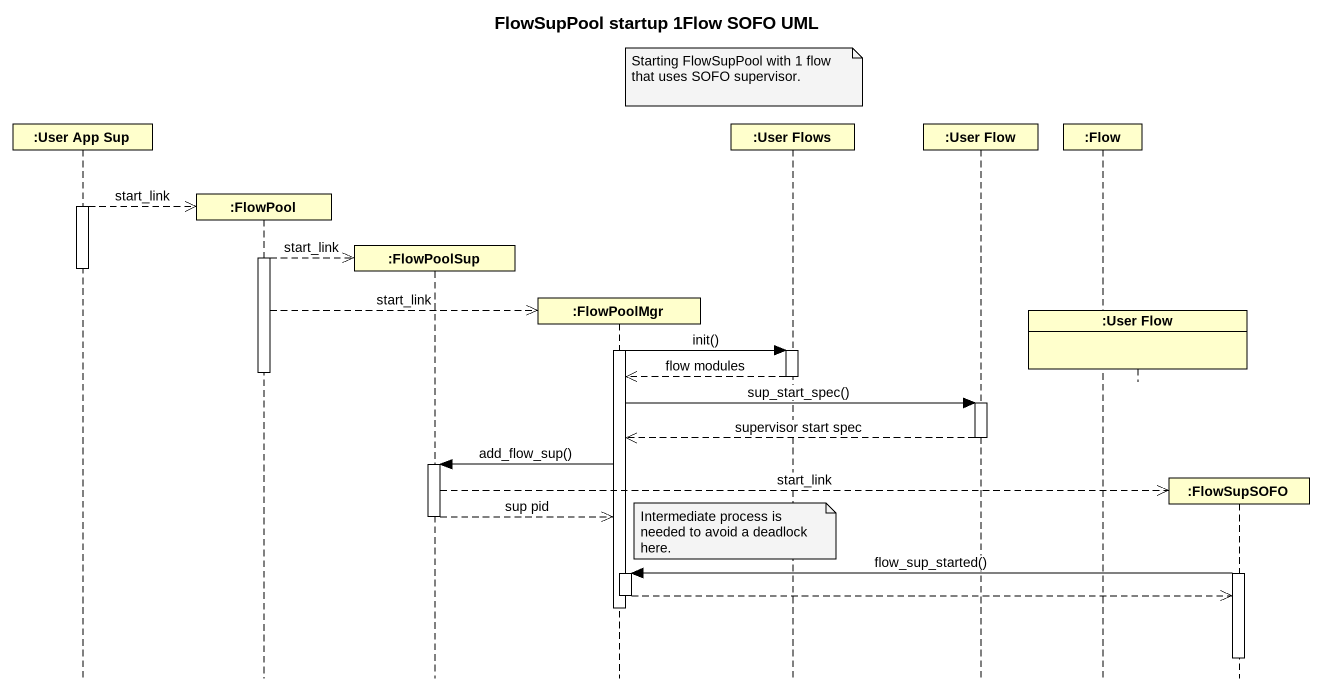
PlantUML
@startuml
title FlowSupPool startup 1Flow SOFO UML
hide footbox
participant ":User App Sup" as User_App_Sup
participant ":FlowPool" as FlowPool
participant ":FlowPoolSup" as FlowPoolSup
participant ":FlowPoolMgr" as FlowPoolMgr
participant ":User Flows" as User_Flows
participant ":User Flow" as User_Flow
participant ":Flow" as Flow
participant ":User Flow" as User_Flow_2
participant ":FlowSupSOFO" as FlowSupSOFO

note over User_Flows : Starting FlowSupPool with 1 flow that uses SOFO supervisor.
activate User_App_Sup
User_App_Sup -->> FlowPool ** : start_link
activate FlowPool
FlowPool -->> FlowPoolSup ** : start_link
deactivate User_App_Sup
FlowPool -->> FlowPoolMgr ** : start_link
activate FlowPoolMgr
FlowPoolMgr -> User_Flows : init()
activate User_Flows
deactivate FlowPool
User_Flows -->> FlowPoolMgr : flow modules
deactivate User_Flows
FlowPoolMgr -> User_Flow : sup_start_spec()
activate User_Flow
User_Flow -->> FlowPoolMgr : supervisor start spec
deactivate User_Flow
FlowPoolMgr -> FlowPoolSup : add_flow_sup()
activate FlowPoolSup
FlowPoolSup -->> FlowSupSOFO ** : start_link
FlowPoolSup -->> FlowPoolMgr : sup pid
deactivate FlowPoolSup
note over User_Flows : Intermediate process is needed to avoid a deadlock here.
activate FlowSupSOFO
FlowSupSOFO -> FlowPoolMgr : flow_sup_started()
activate FlowPoolMgr
FlowPoolMgr -->> FlowSupSOFO
deactivate FlowPoolMgr
deactivate FlowPoolMgr
deactivate FlowSupSOFO
@enduml
